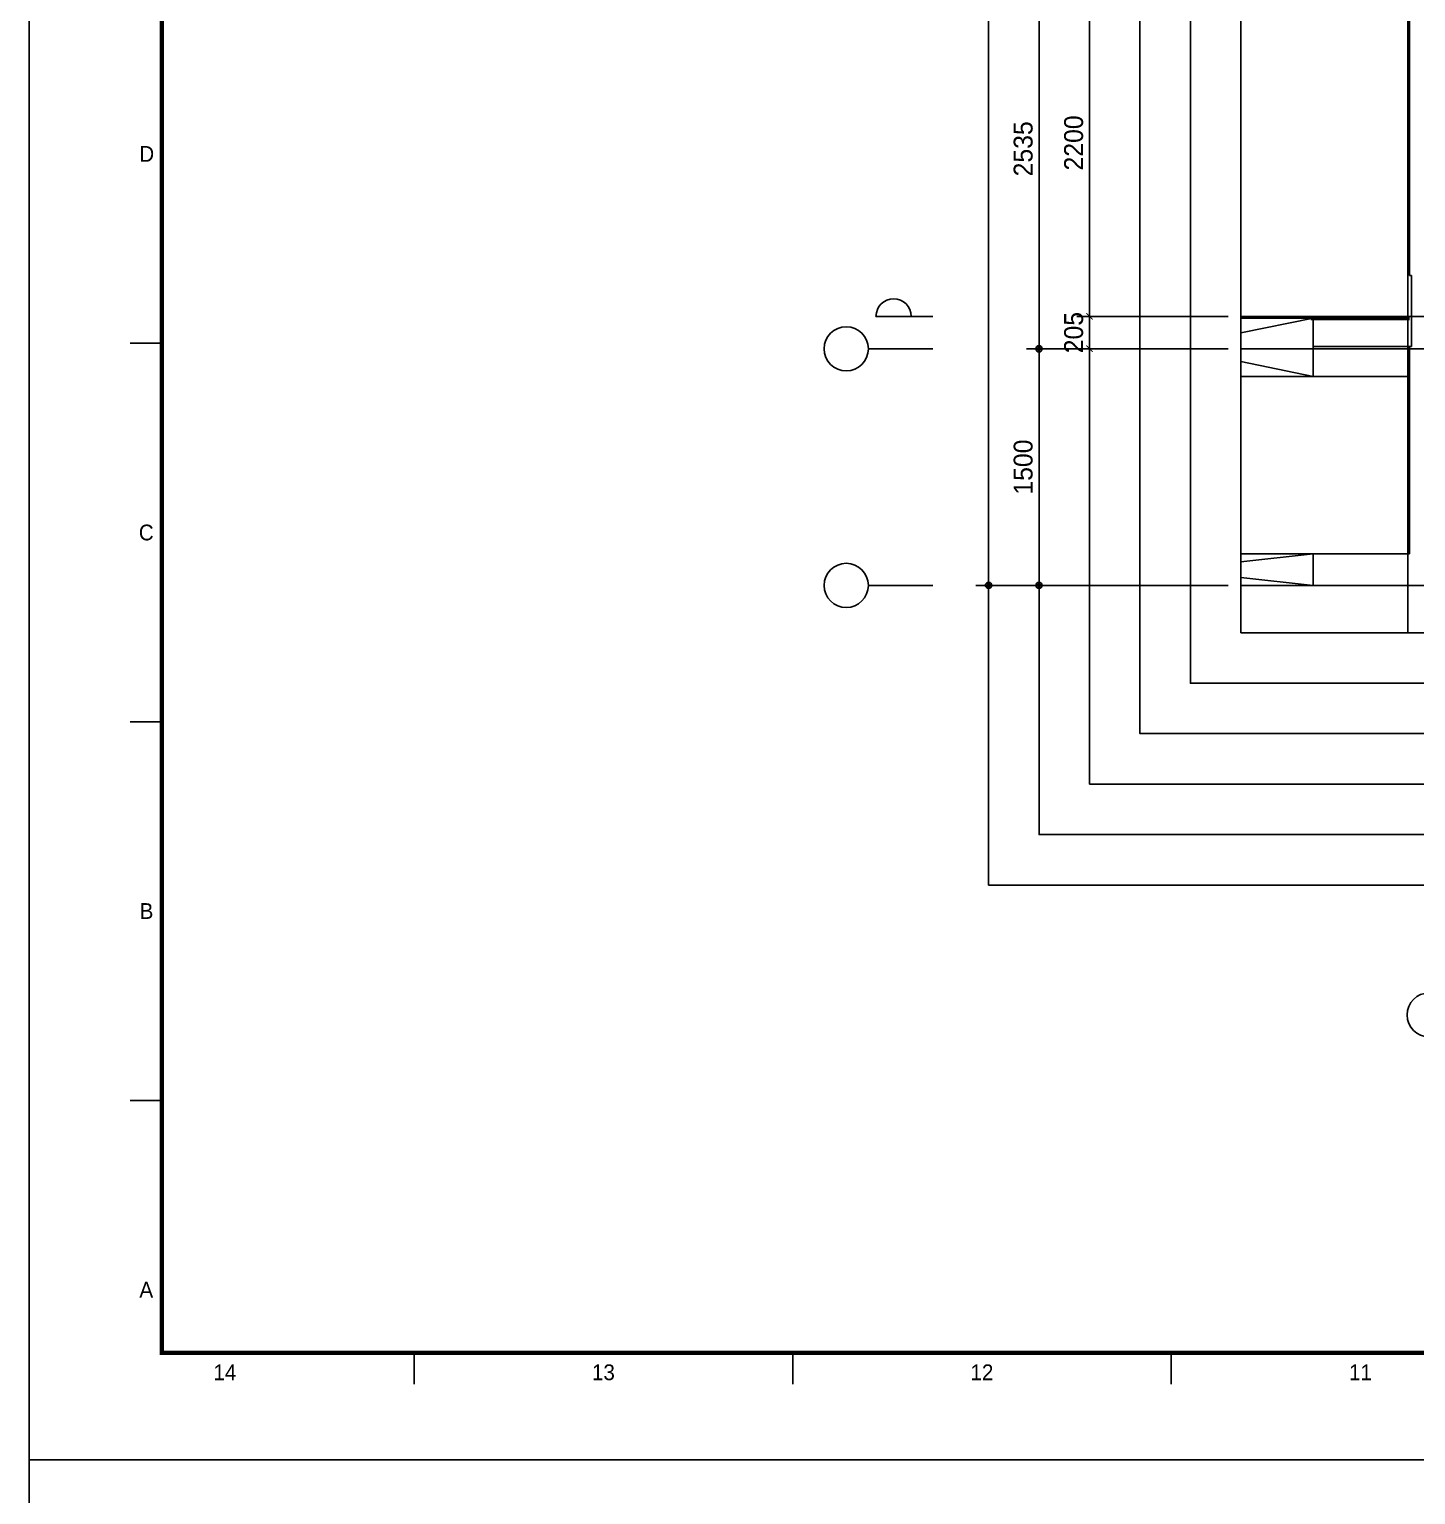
# Model space of a CAD drawing. Header units: millimetres. Extents: x 0 to 92204, y -190080 to 23760.
# Drawn here: x 0 to 8790, y -47740 to -38450 of the extents above; entities that cross this region are included whole.
import ezdxf
from ezdxf.enums import TextEntityAlignment as Align
from ezdxf.xclip import XClip

# ---------------------------------------------------------------- set-up
doc = ezdxf.new("R2010")
doc.units = ezdxf.units.MM
doc.header["$LTSCALE"] = 100
doc.header["$XCLIPFRAME"] = 0
doc.linetypes.add('AUDIT_D_220706163347-0', pattern=[0])
doc.linetypes.add('CEN', pattern=[62, 60, -1, 0, -1])
doc.layers.get('defpoints').update_dxf_attribs({"color": 139})
for name, color, linetype in [('A-치수', 7, 'AUDIT_D_220706163347-0'), ('AA-BORD-FORM', 7, 'Continuous'), ('AA-BORD-TEXT', 3, 'Continuous'), ('AA-XXXX-DIMS', 7, 'Continuous'), ('CEN_CON', 1, 'CEN'), ('CEN_WALL', 12, 'CEN'), ('CONC', 2, 'Continuous'), ('DIM', 7, 'AUDIT_D_220706163347-0'), ('ELE3_CON', 7, 'Continuous'), ('MC', 135, 'Continuous'), ('WAL', 3, 'Continuous'), ('WAL_DRY', 7, 'Continuous'), ('창호-open', 4, 'Continuous')]:
    doc.layers.add(name, color=color, linetype=linetype)
doc.styles.add('HAUD01', font='Dotum.ttf')
doc.styles.add('맑은고딕', font='malgun.ttf', dxfattribs={"width": 0.9})
doc.dimstyles.new('DIM_40', dxfattribs={"dimscale": 40, "dimtxt": 3, "dimasz": 1, "dimexe": 2, "dimexo": 2, "dimgap": 1, "dimtad": 1, "dimdec": 0, "dimzin": 0, "dimdsep": 46, "dimtxsty": '맑은고딕', "dimblk1": 'DIMDOT', "dimblk2": 'DIMDOT', "dimsah": 1, "dimcen": 0.09, "dimdle": 2, "dimclrd": 7, "dimclre": 7, "dimclrt": 3, "dimadec": 0, "dimazin": 0, "dimtfac": 1, "dimtdec": 0, "dimtix": 1, "dimtmove": 2, "dimatfit": 3, "dimldrblk": 'DIMDOT', "dimfxl": 2, "dimtolj": 1, "dimtzin": 0, "dimarcsym": 0})
doc.dimstyles.new('MCDIM_40', dxfattribs={"dimscale": 40, "dimtxt": 3, "dimasz": 1, "dimexe": 2, "dimexo": 2, "dimgap": 1, "dimtad": 1, "dimdec": 0, "dimzin": 0, "dimdsep": 46, "dimtxsty": '맑은고딕', "dimblk1": 'ARCHTICK', "dimblk2": 'ARCHTICK', "dimsah": 1, "dimcen": 0.09, "dimdle": 2, "dimclrd": 7, "dimclre": 7, "dimclrt": 3, "dimadec": 0, "dimazin": 0, "dimtfac": 1, "dimtdec": 0, "dimtix": 1, "dimtmove": 2, "dimatfit": 3, "dimldrblk": 'ARCHTICK', "dimfxl": 1, "dimtolj": 1, "dimtzin": 0, "dimarcsym": 0})

# ---------------------------------------------------------------- blocks, each defined once
blk = doc.blocks.new('DIMDOT')
at = {"layer": 'AA-XXXX-DIMS'}
for p, q in [((-1.5, 0), (1.5, 0)), ((0, -1.5), (0, 1.5))]:
    blk.add_line(p, q, dxfattribs=at)
for radius in [0.5, 0.25]:
    blk.add_circle((0, 0), radius, dxfattribs=at)
blk = doc.blocks.new('*D2817')
at = {"layer": 'defpoints', "color": 0, "transparency": 16777216}
for p in [(6082.1, -55400.4), (7682.1, -55400.4), (7682.1, -65735.4)]:
    blk.add_point(p, dxfattribs=at)
at = {"layer": 'DIM', "color": 7, "lineweight": -2, "transparency": 16777216}
for p, q in [((7602.1, -55400.4), (6002.1, -55400.4)), ((6082.1, -65695.4), (6082.1, -55440.4)), ((7602.1, -65735.4), (6002.1, -65735.4))]:
    blk.add_line(p, q, dxfattribs=at)
at = {"layer": 'DIM', "color": 7, "lineweight": -2, "transparency": 16777216, "xscale": 40, "yscale": 40, "zscale": 40}
for p, rotation in [((6082.1, -55400.4), 90), ((6082.1, -65735.4), 270)]:
    blk.add_blockref('DIMDOT', p, dxfattribs=dict(at, rotation=rotation))
at = {"layer": 'DIM', "color": 3, "transparency": 16777216, "insert": (5982, -60567.9), "char_height": 120, "attachment_point": 5, "rotation": 90, "style": 'HAUD01'}
blk.add_mtext('\\A1;10335', dxfattribs=at)
blk = doc.blocks.new('*D2818')
at = {"layer": 'defpoints', "color": 0, "transparency": 16777216}
for p in [(6402.1, -64235.4), (7682.1, -64235.4), (7682.1, -65735.4)]:
    blk.add_point(p, dxfattribs=at)
at = {"layer": 'DIM', "color": 7, "lineweight": -2, "transparency": 16777216}
for p, q in [((7602.1, -64235.4), (6322.1, -64235.4)), ((6402.1, -65695.4), (6402.1, -64275.4)), ((7602.1, -65735.4), (6322.1, -65735.4))]:
    blk.add_line(p, q, dxfattribs=at)
at = {"layer": 'DIM', "color": 7, "lineweight": -2, "transparency": 16777216, "xscale": 40, "yscale": 40, "zscale": 40}
for p, rotation in [((6402.1, -64235.4), 90), ((6402.1, -65735.4), 270)]:
    blk.add_blockref('DIMDOT', p, dxfattribs=dict(at, rotation=rotation))
at = {"layer": 'DIM', "color": 3, "transparency": 16777216, "insert": (6302, -64985.4), "char_height": 120, "attachment_point": 5, "rotation": 90, "style": 'HAUD01'}
blk.add_mtext('\\A1;1500', dxfattribs=at)
blk = doc.blocks.new('*D2819')
at = {"layer": 'defpoints', "color": 0, "transparency": 16777216}
for p in [(6402.1, -61700.4), (7682.1, -61700.4), (7682.1, -64235.4)]:
    blk.add_point(p, dxfattribs=at)
at = {"layer": 'DIM', "color": 7, "lineweight": -2, "transparency": 16777216}
for p, q in [((7602.1, -61700.4), (6322.1, -61700.4)), ((6402.1, -64195.4), (6402.1, -61740.4)), ((7602.1, -64235.4), (6322.1, -64235.4))]:
    blk.add_line(p, q, dxfattribs=at)
at = {"layer": 'DIM', "color": 7, "lineweight": -2, "transparency": 16777216, "xscale": 40, "yscale": 40, "zscale": 40}
for p, rotation in [((6402.1, -61700.4), 90), ((6402.1, -64235.4), 270)]:
    blk.add_blockref('DIMDOT', p, dxfattribs=dict(at, rotation=rotation))
at = {"layer": 'DIM', "color": 3, "transparency": 16777216, "insert": (6302, -62967.9), "char_height": 120, "attachment_point": 5, "rotation": 90, "style": 'HAUD01'}
blk.add_mtext('\\A1;2535', dxfattribs=at)
blk = doc.blocks.new('_ArchTick')
at = {"color": 0, "linetype": 'ByBlock', "const_width": 0.15}
blk.add_lwpolyline([(-0.5, -0.5), (0.5, 0.5)], dxfattribs=at)
blk = doc.blocks.new('*D2823')
at = {"layer": 'defpoints', "color": 0, "transparency": 16777216}
for p in [(6722.1, -64030.4), (7682.1, -64030.4), (7682.1, -64235.4)]:
    blk.add_point(p, dxfattribs=at)
at = {"layer": 'DIM', "color": 7, "lineweight": -2, "transparency": 16777216}
for p, q in [((6722.1, -64030.4), (6722.1, -63990.4)), ((7602.1, -64030.4), (6642.1, -64030.4)), ((6722.1, -64235.4), (6722.1, -64030.4)), ((7602.1, -64235.4), (6642.1, -64235.4)), ((6722.1, -64235.4), (6722.1, -64275.4))]:
    blk.add_line(p, q, dxfattribs=at)
at = {"layer": 'DIM', "color": 7, "lineweight": -2, "transparency": 16777216, "xscale": 40, "yscale": 40, "zscale": 40}
for p, rotation in [((6722.1, -64030.4), 270), ((6722.1, -64235.4), 90)]:
    blk.add_blockref('_ArchTick', p, dxfattribs=dict(at, rotation=rotation))
at = {"layer": 'DIM', "color": 3, "transparency": 16777216, "insert": (6622, -64132.9), "char_height": 120, "attachment_point": 5, "rotation": 90, "style": 'HAUD01'}
blk.add_mtext('\\A1;205', dxfattribs=at)
blk = doc.blocks.new('*D2824')
at = {"layer": 'defpoints', "color": 0, "transparency": 16777216}
for p in [(6722.1, -61830.4), (7682.1, -61830.4), (7682.1, -64030.4)]:
    blk.add_point(p, dxfattribs=at)
at = {"layer": 'DIM', "color": 7, "lineweight": -2, "transparency": 16777216}
for p, q in [((6722.1, -64110.4), (6722.1, -61750.4)), ((7602.1, -61830.4), (6642.1, -61830.4)), ((7602.1, -64030.4), (6642.1, -64030.4))]:
    blk.add_line(p, q, dxfattribs=at)
at = {"layer": 'DIM', "color": 7, "lineweight": -2, "transparency": 16777216, "xscale": 40, "yscale": 40, "zscale": 40}
for p, rotation in [((6722.1, -61830.4), 90), ((6722.1, -64030.4), 270)]:
    blk.add_blockref('_ArchTick', p, dxfattribs=dict(at, rotation=rotation))
at = {"layer": 'DIM', "color": 3, "transparency": 16777216, "insert": (6622, -62930.4), "char_height": 120, "attachment_point": 5, "rotation": 90, "style": 'HAUD01'}
blk.add_mtext('\\A1;2200', dxfattribs=at)
blk = doc.blocks.new('중심')
at = {"layer": 'DIM'}
blk.add_line((-350, 0), (0, 0), dxfattribs=at)
blk.add_circle((-470, 0), 120, dxfattribs=at)
blk = doc.blocks.new('U-84A(기본)', base_point=(206477.1, -21253.3))
at = {"layer": 'CEN_CON'}
blk.add_line((206477.1, -21253.3), (221712.1, -21253.3), dxfattribs=at)
at = {"layer": 'CEN_WALL'}
blk.add_line((206477.1, -19753.3), (217472.1, -19753.3), dxfattribs=at)
at = {"layer": 'CONC'}
for p, q in [((206602.1, -19288.3), (206602.1, -17338.3)), ((206589.1, -19288.3), (206589.1, -19738.3)), ((206589.1, -19288.3), (206602.1, -19288.3)), ((206602.1, -19738.3), (206589.1, -19738.3)), ((206602.1, -21053.3), (206602.1, -19738.3)), ((206602.1, -21053.3), (207212.1, -21053.3)), ((207212.1, -21053.3), (207212.1, -21253.3)), ((206477.1, -21253.3), (207212.1, -21253.3))]:
    blk.add_line(p, q, dxfattribs=at)
at = {"layer": 'ELE3_CON'}
blk.add_line((209012.1, -21053.3), (207212.1, -21053.3), dxfattribs=at)
at = {"layer": 'MC'}
for p, q in [((206612.1, -21553.3), (206612.1, -16988.3)), ((206477.1, -19548.3), (217472.1, -19548.3))]:
    blk.add_line(p, q, dxfattribs=at)
at = {"layer": 'WAL'}
for p, q in [((206602.1, -19738.3), (207212.1, -19738.3)), ((207212.1, -19738.3), (207212.1, -19928.3)), ((206602.1, -19928.3), (207212.1, -19928.3))]:
    blk.add_line(p, q, dxfattribs=at)
at = {"layer": 'WAL_DRY'}
for p, q in [((206602.1, -19558.3), (207227.1, -19558.3)), ((206602.1, -19568.3), (207227.1, -19568.3))]:
    blk.add_line(p, q, dxfattribs=at)
blk = doc.blocks.new('XR-FORM 청주월명')
at = {"layer": 'AA-BORD-FORM', "color": 2}
for p, q in [((21, 177), (16, 177)), ((21, 117), (16, 117)), ((21, 57), (16, 57)), ((61, 17), (61, 12)), ((121, 17), (121, 12)), ((181, 17), (181, 12))]:
    blk.add_line(p, q, dxfattribs=at)
at = {"layer": 'AA-BORD-FORM', "color": 1}
blk.add_lwpolyline([(0, 0), (841, 0), (841, 594), (0, 594)], close=True, dxfattribs=at)
at = {"layer": 'AA-BORD-FORM', "color": 2, "const_width": 0.682}
blk.add_lwpolyline([(21, 17), (21, 577), (821, 577), (821, 17)], close=True, dxfattribs=at)
at = {"layer": 'AA-BORD-TEXT', "color": 7, "style": 'HAUD01'}
for s, p in [('D', (18.61, 207)), ('C', (18.54, 147)), ('B', (18.58, 87)), ('A', (18.54, 27)), ('14', (31, 13.9)), ('13', (91, 13.9)), ('12', (151, 13.9)), ('11', (211, 13.9))]:
    blk.add_text(s, height=2.5, dxfattribs=at).set_placement(p, align=Align.MIDDLE_CENTER)
blk = doc.blocks.new('DIM-1108')
at = {"layer": 'DIM'}
blk.add_lwpolyline([(5592.2, -64030.4, 1), (5368.2, -64030.4), (5728.2, -64030.4)], format="xyb", dxfattribs=at)
at = {"layer": 'A-치수', "xscale": 1.166666666666666, "yscale": 1.166666666666666, "zscale": 1.166666666666666}
for p in [(5728.2, -64235.4), (5728.2, -65735.4)]:
    blk.add_blockref('중심', p, dxfattribs=at)
at = {"layer": 'A-치수', "xscale": 1.166666666666675, "yscale": 1.166666666666675, "zscale": 1.166666666666675, "rotation": 90}
blk.add_blockref('중심', (8876.2, -67910.5), dxfattribs=at)
at = {"layer": 'DIM'}
for base, p1, p2, dimstyle, override, picture, middle in [((6082.1, -55400.4), (7682.1, -65735.4), (7682.1, -55400.4), 'DIM_40', {"dimscale": 40, "dimtxsty": 'HAUD01'}, '*D2817', (5982, -60567.9)), ((6402.1, -61700.4), (7682.1, -64235.4), (7682.1, -61700.4), 'DIM_40', {"dimscale": 40, "dimtxsty": 'HAUD01'}, '*D2819', (6302, -62967.9)), ((6722.1, -61830.4), (7682.1, -64030.4), (7682.1, -61830.4), 'MCDIM_40', {"dimtxsty": 'HAUD01'}, '*D2824', (6622, -62930.4)), ((6722.1, -64030.4), (7682.1, -64235.4), (7682.1, -64030.4), 'MCDIM_40', {"dimtxsty": 'HAUD01'}, '*D2823', (6622, -64132.9)), ((6402.1, -64235.4), (7682.1, -65735.4), (7682.1, -64235.4), 'DIM_40', {"dimscale": 40, "dimtxsty": 'HAUD01'}, '*D2818', (6302, -64985.4))]:
    dim = blk.add_linear_dim(base=base, p1=p1, p2=p2, angle=90, dimstyle=dimstyle, override=override, dxfattribs=at)
    dim.commit()
    dim.dimension.update_dxf_attribs({"geometry": picture, "text_midpoint": middle})

msp = doc.modelspace()

# ---------------------------------------------------------------- linework, layer by layer
at = {"layer": 'defpoints'}
for points in [[(25711.2, -43875.4), (6082.1, -43875.4), (6082.1, -26950.4), (25711.2, -26950.4)], [(25391.2, -43555.4), (6402.1, -43555.4), (6402.1, -27270.4), (25391.2, -27270.4)], [(25071.2, -43235.4), (6722.1, -43235.4), (6722.1, -27590.4), (25071.2, -27590.4)], [(24751.2, -42915.4), (7042.1, -42915.4), (7042.1, -27910.4), (24751.2, -27910.4)], [(24431.2, -42595.4), (7362.1, -42595.4), (7362.1, -28230.4), (24431.2, -28230.4)], [(24111.2, -42275.4), (7682.1, -42275.4), (7682.1, -28550.4), (24111.2, -28550.4)]]:
    msp.add_lwpolyline(points, close=True, dxfattribs=at)
at = {"layer": '창호-open'}
for p, q in [((8141.2, -40280.4), (7682.1, -40374.8)), ((7682.1, -40556.1), (8141.2, -40650.4)), ((8141.2, -41775.4), (7682.1, -41826.4)), ((7682.1, -41924.4), (8141.2, -41975.4))]:
    msp.add_line(p, q, dxfattribs=at)
for points in [[(7682.1, -40650.4), (8141.2, -40650.4), (8141.2, -40280.4), (7682.1, -40280.4)], [(7682.1, -41975.4), (8141.2, -41975.4), (8141.2, -41775.4), (7682.1, -41775.4)]]:
    msp.add_lwpolyline(points, dxfattribs=at)

# ---------------------------------------------------------------- block references
msp.add_blockref('DIM-1108', (0, 23760))
at = {"xscale": 40, "yscale": 40, "zscale": 40}
for p in [(0, -47520), (0, -71280)]:
    msp.add_blockref('XR-FORM 청주월명', p, dxfattribs=at)
ref = msp.add_blockref('U-84A(기본)', (8876.2, -41975.4), dxfattribs=dict(xscale=-1))
XClip(ref).set_block_clipping_path([(191242.1148644798, -21553.2908892445), (207671.2559460822, -7828.2908892445)])

doc.saveas('drawing.dxf')
